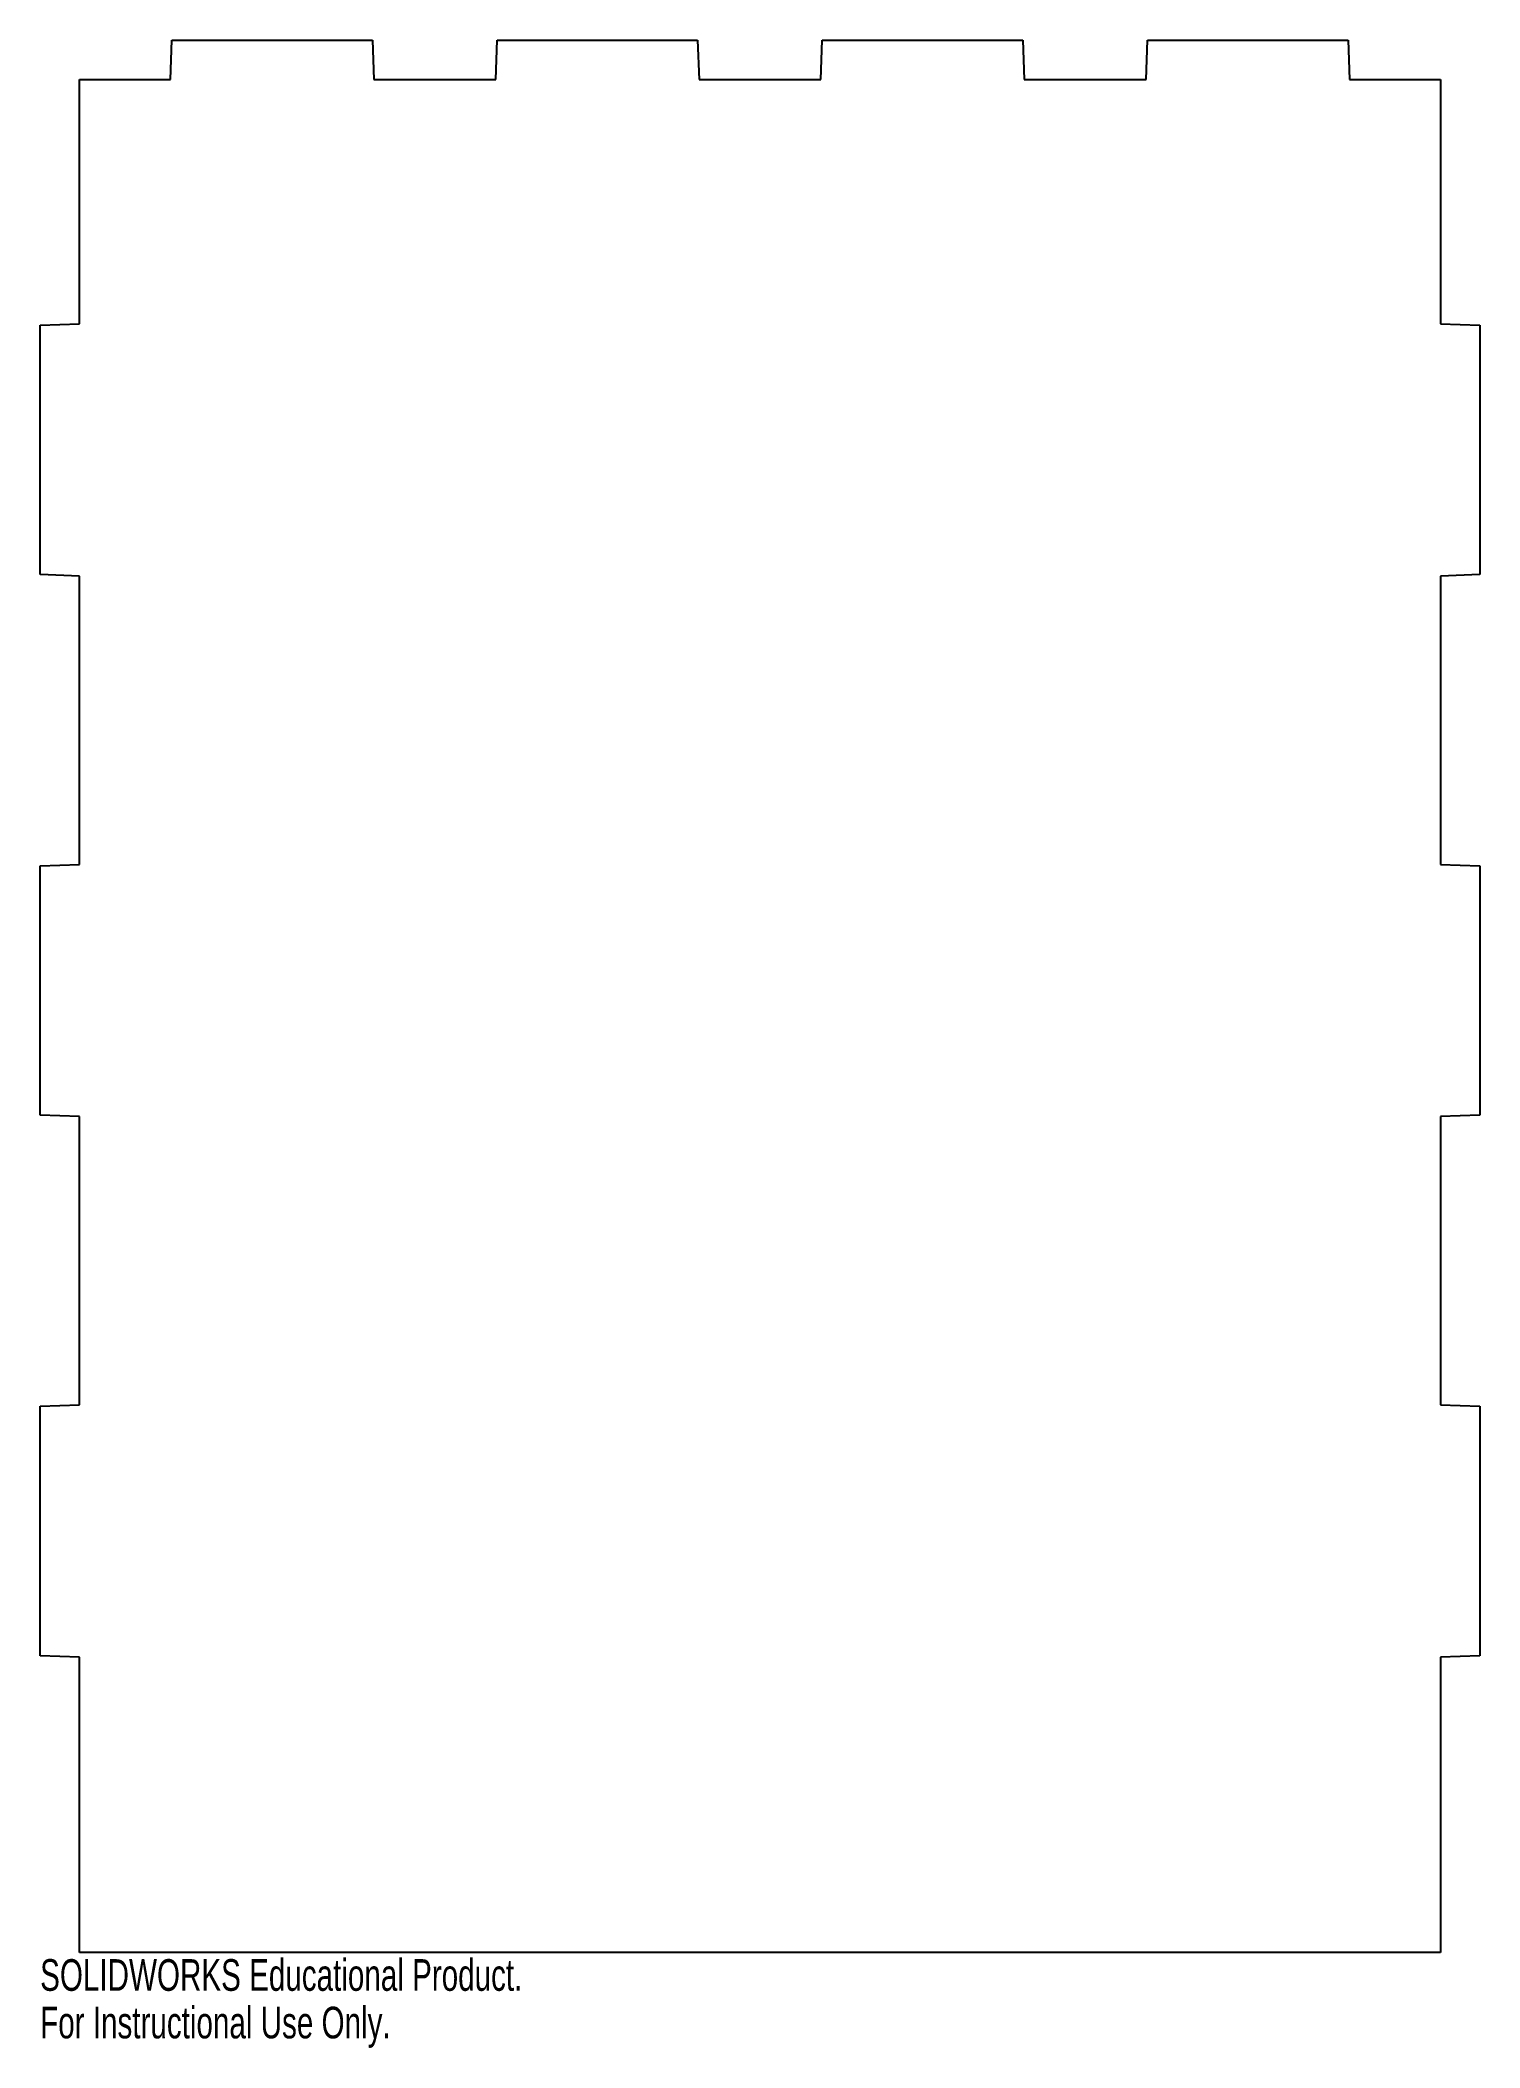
# Model space of a CAD drawing. Header units: inches. Extents: x -3.1 to 5.5, y -0.6 to 11.5.
import ezdxf

# ---------------------------------------------------------------- set-up
doc = ezdxf.new("R2010")
doc.units = ezdxf.units.IN
doc.header["$MEASUREMENT"] = 0
doc.styles.add('SLDTEXTSTYLE0', font='TXT', dxfattribs={"width": 0.7})

msp = doc.modelspace()

# ---------------------------------------------------------------- linework, layer by layer
at = {"color": 7, "linetype": 'Continuous', "lineweight": 25}
for p, q in [((-2.358, 11.264), (-2.35, 11.5)), ((-2.35, 11.5), (-1.144, 11.5)), ((-1.144, 11.5), (-1.136, 11.264)), ((-0.402, 11.264), (-0.394, 11.5)), ((-0.394, 11.5), (0.812, 11.5)), ((0.812, 11.5), (0.821, 11.264)), ((1.554, 11.264), (1.562, 11.5)), ((1.562, 11.5), (2.769, 11.5)), ((2.769, 11.5), (2.777, 11.264)), ((3.511, 11.264), (3.519, 11.5)), ((3.519, 11.5), (4.725, 11.5)), ((4.725, 11.5), (4.733, 11.264)), ((-2.907, 11.264), (-2.358, 11.264)), ((-2.907, 9.794), (-2.907, 11.264)), ((-1.136, 11.264), (-0.402, 11.264)), ((0.821, 11.264), (1.554, 11.264)), ((2.777, 11.264), (3.511, 11.264)), ((4.733, 11.264), (5.282, 11.264)), ((5.282, 11.264), (5.282, 9.794)), ((-3.143, 9.786), (-2.907, 9.794)), ((-3.143, 8.286), (-3.143, 9.786)), ((5.282, 9.794), (5.518, 9.786)), ((5.518, 9.786), (5.518, 8.286)), ((-2.907, 8.277), (-3.143, 8.286)), ((-2.907, 6.543), (-2.907, 8.277)), ((5.518, 8.286), (5.282, 8.277)), ((5.282, 8.277), (5.282, 6.543)), ((-3.143, 6.535), (-2.907, 6.543)), ((-3.143, 5.035), (-3.143, 6.535)), ((5.282, 6.543), (5.518, 6.535)), ((5.518, 6.535), (5.518, 5.035)), ((-2.907, 5.027), (-3.143, 5.035)), ((-2.907, 3.293), (-2.907, 5.027)), ((5.518, 5.035), (5.282, 5.027)), ((5.282, 5.027), (5.282, 3.293)), ((-3.143, 3.285), (-2.907, 3.293)), ((-3.143, 1.785), (-3.143, 3.285)), ((5.282, 3.293), (5.518, 3.285)), ((5.518, 3.285), (5.518, 1.785)), ((-2.907, 1.776), (-3.143, 1.785)), ((-2.907, 0), (-2.907, 1.776)), ((5.518, 1.785), (5.282, 1.776)), ((5.282, 1.776), (5.282, 0)), ((5.282, 0), (-2.907, 0))]:
    msp.add_line(p, q, dxfattribs=at)

# ---------------------------------------------------------------- texts
at = {"color": 7, "linetype": 'Continuous', "char_height": 0.1903, "attachment_point": 1, "style": 'SLDTEXTSTYLE0'}
for s, insert in [('SOLIDWORKS Educational Product.', (-3.143, -0.04)), ('For Instructional Use Only.', (-3.143, -0.326))]:
    msp.add_mtext(s, dxfattribs=dict(at, insert=insert))

doc.saveas('drawing.dxf')
